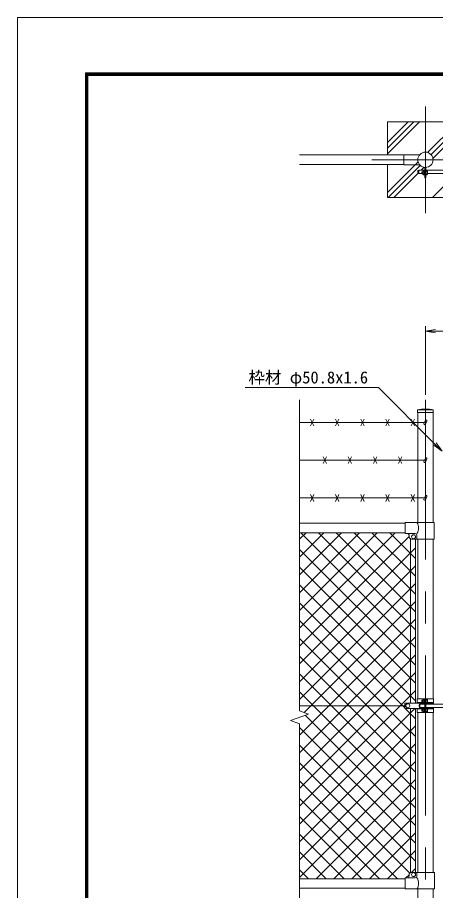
# Model space of a CAD drawing. Units: millimetres, scale not verified. Extents: x -4200 to 4200, y -2970 to 2970.
# Drawn here: x -4200 to -2539, y -498 to 2970 of the extents above; entities that cross this region are included whole.
import ezdxf
from ezdxf.enums import TextEntityAlignment as Align

# ---------------------------------------------------------------- set-up
doc = ezdxf.new("R2010")
doc.units = ezdxf.units.MM
doc.header["$LTSCALE"] = 20
doc.linetypes.add('USER1', pattern=[50.8, 31.75, -6.35, 6.35, -6.35])
for name, color, linetype, lineweight in [('0-0_D-STR-TXT', 7, 'Continuous', 9), ('0-1_D-TTL', 7, 'Continuous', 9), ('0-3_D-STR4', 7, 'Continuous', 9), ('0-4_D-BMK', 2, 'USER1', 13), ('0-5_D-STR1', 1, 'Continuous', 18), ('0-7_D-DCR-HCH', 7, 'Continuous', 9), ('0-8_D-STR3', 3, 'Continuous', 13), ('0-9_D-STR-DIM', 7, 'Continuous', 9), ('0-A_D-STR2', 7, 'Continuous', 9), ('0-B_0', 7, 'Continuous', 9)]:
    doc.layers.add(name, color=color, linetype=linetype, lineweight=lineweight)
doc.styles.add('ＭＳ ゴシック', font='')
doc.styles.get('ＭＳ ゴシック').set_extended_font_data('MS Gothic')

# ---------------------------------------------------------------- blocks, each defined once
blk = doc.blocks.new('_Open')
at = {"layer": '0-B_0'}
blk.add_line((-20, 3.33), (0, 0), dxfattribs=at)
blk.add_lwpolyline([(-20, -3.33), (0, 0), (-20, 0)], dxfattribs=at)
blk = doc.blocks.new('MLeader10')
at = {"layer": '0-0_D-STR-TXT'}
blk.add_line((-2536.78, 1280.15), (-2513.21, 1247.16), dxfattribs=at)
for points in [[(-2541.49, 1275.44), (-2766.16, 1500.11), (-3288.23, 1500.11), (-3295.43, 1500.11)], [(-2546.21, 1270.73), (-2513.21, 1247.16), (-2541.49, 1275.44)]]:
    blk.add_lwpolyline(points, dxfattribs=at)

msp = doc.modelspace()

# ---------------------------------------------------------------- linework, layer by layer
at = {"layer": '0-1_D-TTL', "color": 2, "lineweight": 18}
msp.add_lwpolyline([(-4200, 2970), (4200, 2970), (4200, -2970), (-4200, -2970)], close=True, dxfattribs=at)
at = {"layer": '0-1_D-TTL'}
for points in [[(-3930, 2750), (3930, 2750), (3930, -2750), (-3930, -2750)], [(-3927.5, 2747.5), (3927.5, 2747.5), (3927.5, -2747.5), (-3927.5, -2747.5)], [(-3925, 2745), (3925, 2745), (3925, -2745), (-3925, -2745)], [(-3922.5, 2742.5), (3922.5, 2742.5), (3922.5, -2742.5), (-3922.5, -2742.5)], [(-3920, 2740), (3920, 2740), (3920, -2740), (-3920, -2740)]]:
    msp.add_lwpolyline(points, close=True, dxfattribs=at)
at = {"layer": '0-3_D-STR4'}
for p in [(-2729.32, 2423.85), (-2429.32, 2554.85)]:
    msp.add_line(p, (-2729.32, 2554.85), dxfattribs=at)
msp.add_lwpolyline([(-2429.32, 2254.85), (-2729.32, 2254.85), (-2729.32, 2385.85)], dxfattribs=at)
at = {"layer": '0-4_D-BMK'}
for p, q in [((-2579.32, 2192.72), (-2579.32, 2616.99)), ((-2367.19, 2404.85), (-2791.45, 2404.85)), ((-2579.32, 1451.52), (-2579.32, -868.63))]:
    msp.add_line(p, q, dxfattribs=at)
at = {"layer": '0-5_D-STR1'}
for p, q in [((-2664.32, 2423.85), (-3079.32, 2423.85)), ((-2664.32, 2385.85), (-3079.32, 2385.85)), ((-2547.87, 1411.37), (-2610.77, 1411.37)), ((-2610.77, 1411.37), (-2610.77, 1400.37)), ((-2547.87, 1400.37), (-2610.77, 1400.37)), ((-2609.57, 1400.37), (-2609.57, 964.37)), ((-2549.07, 1400.37), (-2549.07, 964.37)), ((-2547.87, 1400.37), (-2547.87, 1411.37)), ((-2659.32, 961.37), (-3079.32, 961.37)), ((-2659.32, 923.37), (-3079.32, 923.37)), ((-2609.57, 898.37), (-2609.57, 263.87)), ((-2549.07, 898.37), (-2549.07, 263.87)), ((-2609.57, 248.87), (-2609.57, 246.87)), ((-2549.07, 248.87), (-2549.07, 246.87)), ((-2609.57, 225.87), (-2609.57, 223.87)), ((-2609.57, 208.87), (-2609.57, -425.63)), ((-2549.07, 225.87), (-2549.07, 223.87)), ((-2549.07, 208.87), (-2549.07, -425.63)), ((-2659.32, -450.63), (-3079.32, -450.63)), ((-2659.32, -488.63), (-3079.32, -488.63)), ((-2609.57, -491.63), (-2609.57, -838.63)), ((-2549.07, -491.63), (-2549.07, -838.63))]:
    msp.add_line(p, q, dxfattribs=at)
msp.add_circle((-2579.32, 2404.85), 30.25, dxfattribs=at)
msp.add_arc((-2579.32, 1248.02), 166.35, 79.10214, 100.89786, dxfattribs=at)
at = {"layer": '0-7_D-DCR-HCH'}
for p, q in [((-2729.32, 2428.63), (-2603.1, 2554.85)), ((-2729.32, 2450.73), (-2625.2, 2554.85)), ((-2729.32, 2472.83), (-2647.3, 2554.85)), ((-2569.65, 2434.68), (-2449.47, 2554.85)), ((-2556.2, 2426.03), (-2429.32, 2552.91)), ((-2548.68, 2411.46), (-2429.32, 2530.81)), ((-2729.32, 2275), (-2608.27, 2396.06)), ((-2727.37, 2254.85), (-2599.72, 2382.51)), ((-2596.48, 2363.65), (-2585.92, 2374.21)), ((-2705.28, 2254.85), (-2608.19, 2351.94)), ((-2551.65, 2254.85), (-2455.85, 2350.65))]:
    msp.add_line(p, q, dxfattribs=at)
at = {"layer": '0-8_D-STR3'}
for p, q in [((-2664.32, 2385.15), (-2602.28, 2385.15)), ((-2608.72, 2360.65), (-2608.72, 2353.65)), ((-2605.72, 2363.65), (-2581.67, 2363.65)), ((-2605.72, 2363.65), (-2605.72, 2350.65)), ((-2588.77, 2358.55), (-2588.77, 2346.95)), ((-2583.27, 2360.23), (-2588.17, 2360.23)), ((-2583.27, 2361.23), (-2583.27, 2344.23)), ((-2581.67, 2361.23), (-2583.27, 2361.23)), ((-2581.67, 2373.59), (-2581.67, 2332.73)), ((-2579.37, 2373.5), (-2579.37, 2332.73)), ((-2577.07, 2373.58), (-2577.07, 2332.73)), ((-2577.07, 2363.65), (-2448.72, 2363.65)), ((-2577.07, 2361.63), (-2577.07, 2343.83)), ((-2577.07, 2360.23), (-2572.17, 2360.23)), ((-2571.57, 2358.55), (-2571.57, 2346.95)), ((-2605.72, 2350.65), (-2593.07, 2350.65)), ((-2593.07, 2356.05), (-2592.39, 2356.73)), ((-2593.07, 2356.05), (-2593.07, 2349.4)), ((-2588.77, 2356.05), (-2593.07, 2356.05)), ((-2588.77, 2349.4), (-2593.07, 2349.4)), ((-2593.07, 2349.4), (-2592.39, 2348.73)), ((-2588.77, 2356.73), (-2592.39, 2356.73)), ((-2592.39, 2356.73), (-2592.39, 2348.73)), ((-2588.77, 2348.73), (-2592.39, 2348.73)), ((-2583.27, 2356.73), (-2588.17, 2356.73)), ((-2583.27, 2348.73), (-2588.17, 2348.73)), ((-2583.27, 2345.23), (-2588.17, 2345.23)), ((-2581.67, 2344.23), (-2583.27, 2344.23)), ((-2577.07, 2332.73), (-2581.67, 2332.73)), ((-2577.07, 2356.73), (-2572.17, 2356.73)), ((-2577.07, 2348.73), (-2572.17, 2348.73)), ((-2577.07, 2345.23), (-2572.17, 2345.23)), ((-2571.57, 2350.65), (-2448.72, 2350.65)), ((-3079.32, 1361.37), (-2582.63, 1361.37)), ((-3022.61, 1374.78), (-3036.03, 1347.95)), ((-3022.61, 1347.95), (-3036.03, 1374.78)), ((-2922.61, 1374.78), (-2936.03, 1347.95)), ((-2922.61, 1347.95), (-2936.03, 1374.78)), ((-2822.61, 1374.78), (-2836.03, 1347.95)), ((-2822.61, 1347.95), (-2836.03, 1374.78)), ((-2722.61, 1374.78), (-2736.03, 1347.95)), ((-2722.61, 1347.95), (-2736.03, 1374.78)), ((-2622.61, 1374.78), (-2636.03, 1347.95)), ((-2622.61, 1347.95), (-2636.03, 1374.78)), ((-2578.89, 1369.4), (-2584.84, 1356.64)), ((-2573.45, 1366.86), (-2579.4, 1354.1)), ((-2972.61, 1224.78), (-2986.03, 1197.95)), ((-2972.61, 1197.95), (-2986.03, 1224.78)), ((-2872.61, 1224.78), (-2886.03, 1197.95)), ((-2872.61, 1197.95), (-2886.03, 1224.78)), ((-2772.61, 1224.78), (-2786.03, 1197.95)), ((-2772.61, 1197.95), (-2786.03, 1224.78)), ((-2672.61, 1224.78), (-2686.03, 1197.95)), ((-2672.61, 1197.95), (-2686.03, 1224.78)), ((-2578.89, 1219.4), (-2584.84, 1206.64)), ((-2573.45, 1216.86), (-2579.4, 1204.1)), ((-3079.32, 1211.37), (-2582.63, 1211.37)), ((-3079.32, 1061.37), (-2582.63, 1061.37)), ((-3022.61, 1074.78), (-3036.03, 1047.95)), ((-3022.61, 1047.95), (-3036.03, 1074.78)), ((-2922.61, 1074.78), (-2936.03, 1047.95)), ((-2922.61, 1047.95), (-2936.03, 1074.78)), ((-2822.61, 1074.78), (-2836.03, 1047.95)), ((-2822.61, 1047.95), (-2836.03, 1074.78)), ((-2722.61, 1074.78), (-2736.03, 1047.95)), ((-2722.61, 1047.95), (-2736.03, 1074.78)), ((-2622.61, 1074.78), (-2636.03, 1047.95)), ((-2622.61, 1047.95), (-2636.03, 1074.78)), ((-2578.89, 1069.4), (-2584.84, 1056.64)), ((-2573.45, 1066.86), (-2579.4, 1054.1)), ((-2544.62, 964.37), (-2659.32, 964.37)), ((-2659.32, 920.37), (-2659.32, 964.37)), ((-2544.62, 898.37), (-2544.62, 964.37)), ((-2619.72, 920.37), (-2659.32, 920.37)), ((-2644.32, 908.37), (-2644.32, 913.37)), ((-2612.72, 898.37), (-2612.72, 913.37)), ((-2637.82, 899), (-2637.82, 246.87)), ((-2544.62, 898.37), (-2634.32, 898.37)), ((-2618.82, 898.37), (-2618.82, 246.87)), ((-2661.32, 225.87), (-2661.32, 246.87)), ((-2661.32, 246.87), (-2588.43, 246.87)), ((-2611.87, 263.87), (-2546.77, 263.87)), ((-2611.87, 263.87), (-2611.87, 248.87)), ((-2611.87, 248.87), (-2588.72, 248.87)), ((-2600.92, 242.87), (-2581.62, 242.87)), ((-2600.92, 242.87), (-2600.92, 229.87)), ((-2593.02, 257.19), (-2592.34, 257.87)), ((-2593.02, 257.19), (-2593.02, 250.54)), ((-2588.72, 257.19), (-2593.02, 257.19)), ((-2593.02, 250.54), (-2592.34, 249.87)), ((-2588.72, 250.54), (-2593.02, 250.54)), ((-2588.72, 257.87), (-2592.34, 257.87)), ((-2592.34, 257.87), (-2592.34, 249.87)), ((-2588.72, 249.87), (-2592.34, 249.87)), ((-2588.72, 259.69), (-2588.72, 248.09)), ((-2583.22, 261.37), (-2588.12, 261.37)), ((-2583.22, 257.87), (-2588.12, 257.87)), ((-2583.22, 249.87), (-2588.12, 249.87)), ((-2583.22, 246.37), (-2588.12, 246.37)), ((-2581.62, 262.37), (-2583.22, 262.37)), ((-2583.22, 262.37), (-2583.22, 245.37)), ((-2581.62, 245.37), (-2583.22, 245.37)), ((-2581.62, 263.87), (-2581.62, 208.87)), ((-2579.32, 263.87), (-2579.32, 208.87)), ((-2577.02, 263.87), (-2577.02, 208.87)), ((-2577.02, 262.77), (-2577.02, 244.97)), ((-2577.02, 261.37), (-2572.12, 261.37)), ((-2577.02, 257.87), (-2572.12, 257.87)), ((-2577.02, 249.87), (-2572.12, 249.87)), ((-2577.02, 246.37), (-2572.12, 246.37)), ((-2577.02, 242.87), (-2448.67, 242.87)), ((-2571.81, 246.87), (-2546.52, 246.87)), ((-2571.52, 259.69), (-2571.52, 248.09)), ((-2571.52, 248.87), (-2546.77, 248.87)), ((-2546.77, 263.87), (-2546.77, 248.87)), ((-2546.52, 242.87), (-2546.52, 246.87)), ((-2661.32, 236.37), (-3079.32, 236.37)), ((-2661.32, 225.87), (-2588.43, 225.87)), ((-2637.82, 225.87), (-2637.82, -426.27)), ((-2618.82, 225.87), (-2618.82, -425.63)), ((-2611.87, 223.87), (-2588.72, 223.87)), ((-2611.87, 208.87), (-2611.87, 223.87)), ((-2611.87, 208.87), (-2546.77, 208.87)), ((-2603.92, 239.87), (-2603.92, 232.87)), ((-2600.92, 229.87), (-2581.62, 229.87)), ((-2593.02, 222.19), (-2592.34, 222.87)), ((-2588.72, 222.19), (-2593.02, 222.19)), ((-2593.02, 215.54), (-2593.02, 222.19)), ((-2588.72, 215.54), (-2593.02, 215.54)), ((-2593.02, 215.54), (-2592.34, 214.87)), ((-2592.34, 214.87), (-2592.34, 222.87)), ((-2588.72, 222.87), (-2592.34, 222.87)), ((-2588.72, 214.87), (-2592.34, 214.87)), ((-2588.72, 213.05), (-2588.72, 224.65)), ((-2583.22, 226.37), (-2588.12, 226.37)), ((-2583.22, 222.87), (-2588.12, 222.87)), ((-2583.22, 214.87), (-2588.12, 214.87)), ((-2583.22, 211.37), (-2588.12, 211.37)), ((-2583.22, 210.37), (-2583.22, 227.37)), ((-2581.62, 227.37), (-2583.22, 227.37)), ((-2581.62, 210.37), (-2583.22, 210.37)), ((-2577.02, 229.87), (-2448.67, 229.87)), ((-2577.02, 226.37), (-2572.12, 226.37)), ((-2577.02, 222.87), (-2572.12, 222.87)), ((-2577.02, 214.87), (-2572.12, 214.87)), ((-2577.02, 211.37), (-2572.12, 211.37)), ((-2571.81, 225.87), (-2546.52, 225.87)), ((-2571.62, 223.87), (-2546.77, 223.87)), ((-2571.52, 224.69), (-2571.52, 213.09)), ((-2546.77, 208.87), (-2546.77, 223.87)), ((-2546.52, 225.87), (-2546.52, 229.87)), ((-2619.72, -447.63), (-2659.32, -447.63)), ((-2659.32, -447.63), (-2659.32, -491.63)), ((-2644.32, -435.63), (-2644.32, -440.63)), ((-2543.62, -425.63), (-2634.32, -425.63)), ((-2612.72, -425.63), (-2612.72, -440.63)), ((-2543.62, -425.63), (-2543.62, -491.63)), ((-2543.62, -491.63), (-2659.32, -491.63))]:
    msp.add_line(p, q, dxfattribs=at)
msp.add_lwpolyline([(-2664.32, 2385.15), (-2664.32, 2424.55), (-2602.28, 2424.55)], dxfattribs=at)
for centre in [(-2626.32, 907.37), (-2649.32, 236.37), (-2626.32, -434.63)]:
    msp.add_circle(centre, 8, dxfattribs=at)
for centre, radius, start, end in [((-2605.72, 2360.65), 3, 90, 180), ((-2585.92, 2358.48), 2.85, 142.09851, 217.90149), ((-2574.42, 2358.48), 2.85, 322.09851, 37.90149), ((-2605.72, 2353.65), 3, 180, 270), ((-2575.14, 2352.73), 13.63, 162.93847, 197.06153), ((-2585.92, 2346.98), 2.85, 142.14171, 217.85829), ((-2585.21, 2352.73), 13.63, 342.93847, 17.06153), ((-2574.42, 2346.98), 2.85, 322.14171, 37.85829), ((-2582.12, 1355.37), 3, 154.99707, 334.99524), ((-2576.17, 1368.13), 3, 334.99524, 154.99707), ((-2576.17, 1218.13), 3, 334.99524, 154.99707), ((-2582.12, 1205.37), 3, 154.99707, 334.99524), ((-2582.12, 1055.37), 3, 154.99707, 334.99524), ((-2576.17, 1068.13), 3, 334.99524, 154.99707), ((-2646.94, 942.37), 40.68, 327.25964, 32.74036), ((-2651.32, 913.37), 7, 0, 90), ((-2634.32, 908.37), 10, 180, 270), ((-2619.72, 913.37), 7, 0, 90), ((-2600.92, 239.87), 3, 90, 180), ((-2585.87, 259.62), 2.85, 142.09851, 217.90149), ((-2575.09, 253.87), 13.63, 162.93847, 197.06153), ((-2585.87, 248.12), 2.85, 142.14171, 217.85829), ((-2585.16, 253.87), 13.63, 342.93847, 17.06153), ((-2574.37, 259.62), 2.85, 322.09851, 37.90149), ((-2574.37, 248.12), 2.85, 322.14171, 37.85829), ((-2600.92, 232.87), 3, 180, 270), ((-2585.87, 224.62), 2.85, 142.14171, 217.85829), ((-2575.09, 218.87), 13.63, 162.93847, 197.06153), ((-2585.87, 213.12), 2.85, 142.09851, 217.90149), ((-2585.16, 218.87), 13.63, 342.93847, 17.06153), ((-2574.37, 224.62), 2.85, 322.09851, 37.90149), ((-2574.37, 213.12), 2.85, 322.14171, 37.85829), ((-2651.32, -440.63), 7, 270, 0), ((-2634.32, -435.63), 10, 90, 180), ((-2619.72, -440.63), 7, 270, 0), ((-2646.94, -469.63), 40.68, 327.25964, 32.74036)]:
    msp.add_arc(centre, radius, start, end, dxfattribs=at)
at = {"layer": '0-9_D-STR-DIM'}
for p, q in [((-2579.32, 1471.52), (-2579.32, 1744.03)), ((-2539.32, 1724.03), (-1584.32, 1724.03)), ((-3079.32, 1451.52), (-3079.32, 215.59)), ((-3044.08, 202.77), (-3079.32, 215.59)), ((-3114.56, 177.12), (-3044.08, 202.77)), ((-3079.32, 164.29), (-3114.56, 177.12)), ((-3079.32, 164.29), (-3079.32, -645.94))]:
    msp.add_line(p, q, dxfattribs=at)
at = {"layer": '0-A_D-STR2'}
for p, q in [((-3079.32, 543.91), (-2699.87, 923.37)), ((-3079.32, 614.62), (-2770.58, 923.37)), ((-3079.32, 685.34), (-2841.29, 923.37)), ((-3079.32, 756.05), (-2912, 923.37)), ((-3079.32, 826.76), (-2982.71, 923.37)), ((-3079.32, 897.47), (-3053.42, 923.37)), ((-3079.32, 473.2), (-2644.32, 908.2)), ((-2618.82, 467.64), (-3074.55, 923.37)), ((-2618.82, 538.35), (-3003.84, 923.37)), ((-2618.82, 609.06), (-2933.13, 923.37)), ((-2618.82, 679.77), (-2862.42, 923.37)), ((-2618.82, 750.48), (-2791.71, 923.37)), ((-2618.82, 821.19), (-2721, 923.37)), ((-3079.32, 402.49), (-2618.82, 862.99)), ((-2618.82, 396.93), (-3079.32, 857.43)), ((-3079.32, 331.78), (-2618.82, 792.28)), ((-2618.82, 326.21), (-3079.32, 786.71)), ((-3079.32, 261.07), (-2618.82, 721.57)), ((-2618.82, 255.5), (-3079.32, 716)), ((-2661.32, 227.29), (-3079.32, 645.29)), ((-3060.82, 208.86), (-2618.82, 650.86)), ((-3079.32, 119.65), (-2618.82, 580.15)), ((-2618.82, 114.08), (-3079.32, 574.58)), ((-2618.82, 43.37), (-3079.32, 503.87)), ((-3078.89, 49.37), (-2618.82, 509.44)), ((-3079.32, -21.77), (-2618.82, 438.73)), ((-2618.82, -27.34), (-3079.32, 433.16)), ((-3079.32, -92.48), (-2618.82, 368.02)), ((-2618.82, -98.05), (-3079.32, 362.45)), ((-3079.32, -163.19), (-2618.82, 297.31)), ((-2618.82, -168.76), (-3079.32, 291.74)), ((-3079.32, -233.9), (-2619.35, 226.07)), ((-2618.82, 184.79), (-2659.9, 225.87)), ((-2618.82, -239.47), (-3056.53, 198.24)), ((-3079.32, -304.61), (-2618.82, 155.89)), ((-2618.82, -310.18), (-3079.32, 150.32)), ((-3079.32, -375.32), (-2618.82, 85.18)), ((-2618.82, -380.89), (-3079.32, 79.61)), ((-3079.32, -446.04), (-2618.82, 14.46)), ((-2641.62, -428.8), (-3079.32, 8.9)), ((-2690.5, -450.63), (-3079.32, -61.81)), ((-3013.21, -450.63), (-2618.82, -56.25)), ((-2761.21, -450.63), (-3079.32, -132.52)), ((-2942.5, -450.63), (-2618.82, -126.96)), ((-2831.92, -450.63), (-3079.32, -203.23)), ((-2871.79, -450.63), (-2618.82, -197.67)), ((-2902.63, -450.63), (-3079.32, -273.95)), ((-2801.08, -450.63), (-2618.82, -268.38)), ((-2973.35, -450.63), (-3079.32, -344.66)), ((-2730.37, -450.63), (-2618.82, -339.09)), ((-3044.06, -450.63), (-3079.32, -415.37)), ((-2634.66, -425.64), (-2618.82, -409.8)), ((-2656.65, -447.63), (-2644.32, -435.29))]:
    msp.add_line(p, q, dxfattribs=at)

# ---------------------------------------------------------------- block references
at = {"layer": '0-0_D-STR-TXT'}
msp.add_blockref('MLeader10', (0, 0), dxfattribs=at)
at = {"layer": '0-9_D-STR-DIM', "xscale": 2, "yscale": 2, "rotation": 180}
msp.add_blockref('_Open', (-2579.32, 1724.03), dxfattribs=at)

# ---------------------------------------------------------------- texts
at = {"layer": '0-0_D-STR-TXT', "style": 'ＭＳ ゴシック'}
msp.add_text('枠材 φ50.8x1.6', height=48.09, dxfattribs=at).set_placement((-3282.29, 1501.88), align=Align.BOTTOM_LEFT)

doc.saveas('drawing.dxf')
